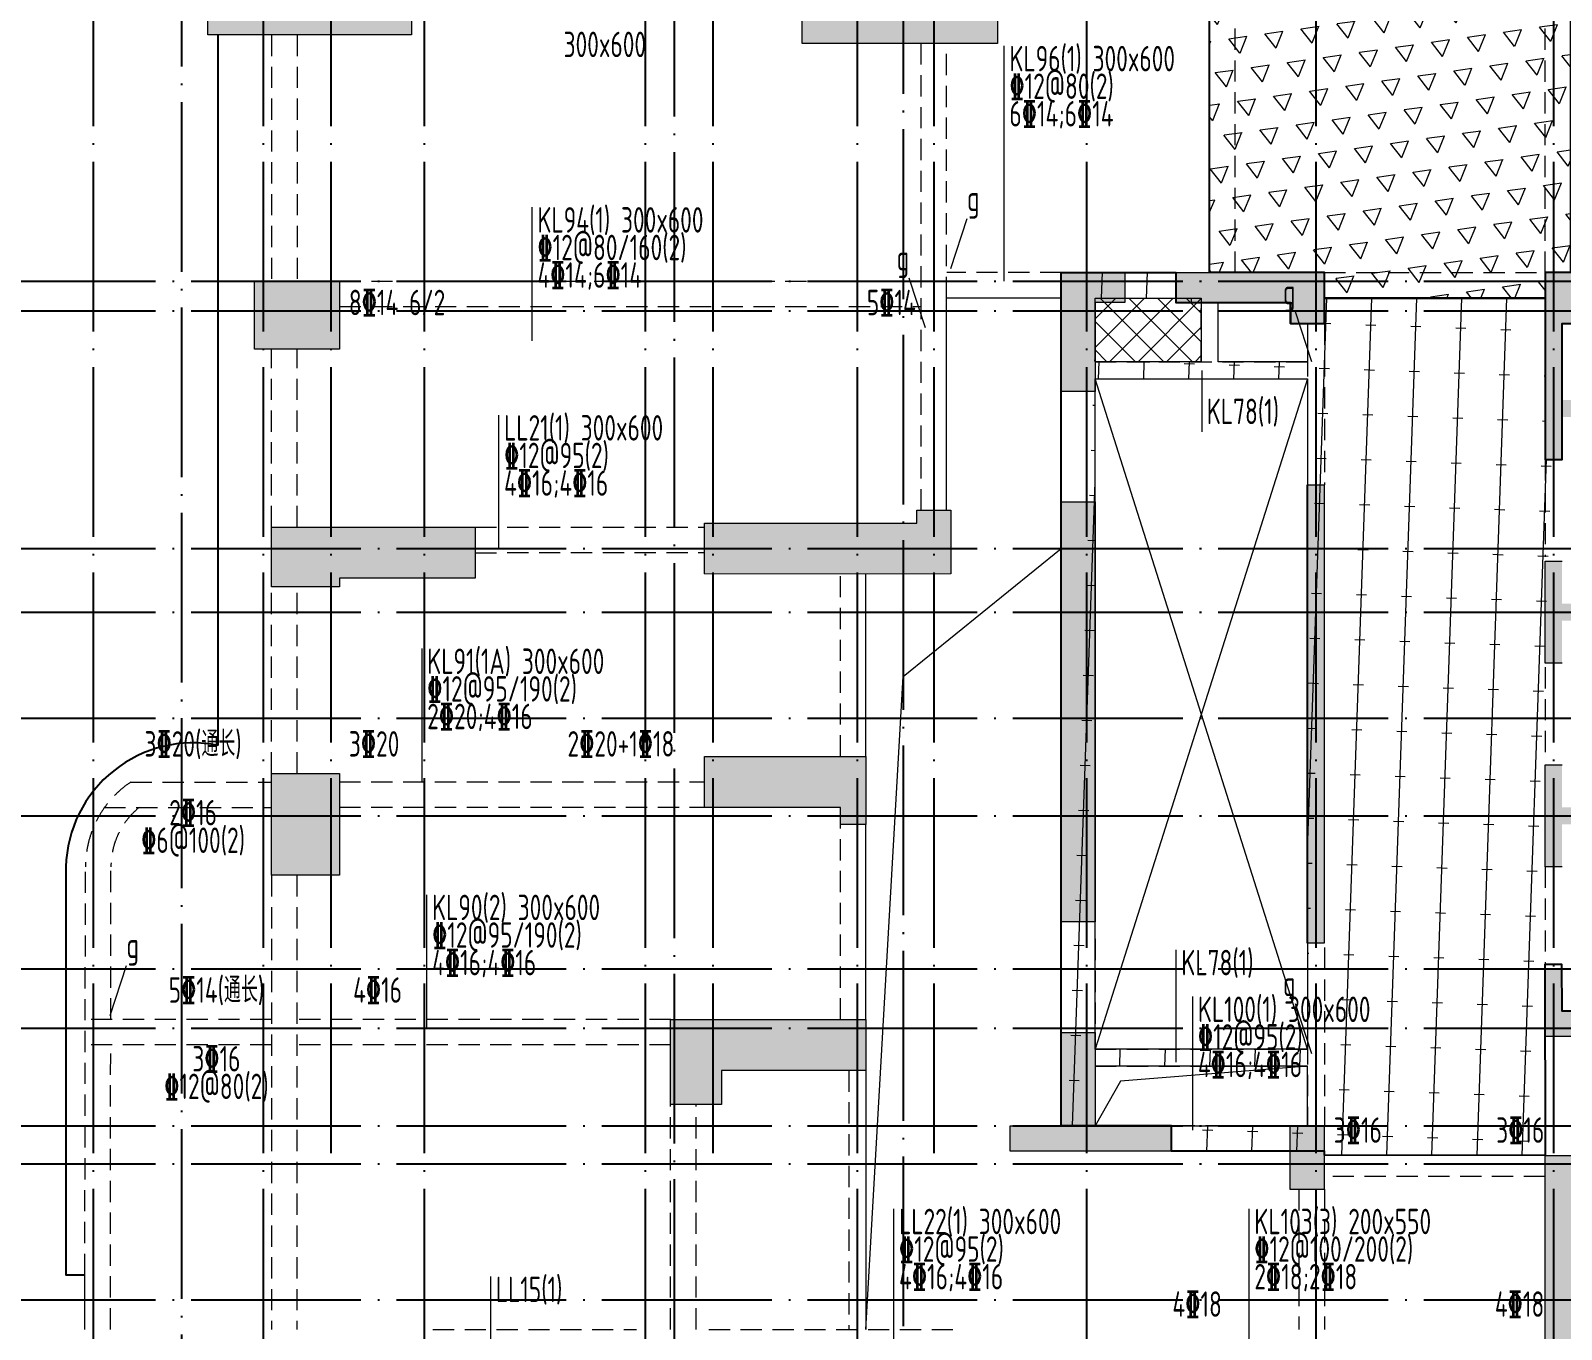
# Model space of a CAD drawing. Header units: millimetres. Extents: x 1089227 to 13101469, y 618865 to 10240562.
# Drawn here: x 3296400 to 3314430, y 4892004 to 4907305 of the extents above; entities that cross this region are included whole.
import ezdxf
from ezdxf.enums import TextEntityAlignment as Align

# ---------------------------------------------------------------- set-up
doc = ezdxf.new("R2010")
doc.units = ezdxf.units.MM
doc.header["$LTSCALE"] = 1000
doc.linetypes.add('DOTE', pattern=[2.42, 2, -0.2, 0.02, -0.2])
doc.linetypes.add('HIDDEN', pattern=[0.375, 0.25, -0.125])
doc.layers.get('0').update_dxf_attribs({"linetype": 'CONTINUOUS'})
for name, color, linetype in [('C-H', 8, 'CONTINUOUS'), ('DOTE', 1, 'DOTE'), ('降板范围', 7, 'CONTINUOUS')]:
    doc.layers.add(name, color=color, linetype=linetype)
for name, color, linetype, lineweight in [('S-BEAM-DASH', 4, 'HIDDEN', 0), ('S-BEAM-SE-DASH', 3, 'HIDDEN', 0), ('S-HOLE', 11, 'CONTINUOUS', 0), ('S-SLAB', 160, 'CONTINUOUS', 0), ('S-SLAB-HATCH', 73, 'CONTINUOUS', 0), ('S-WALL', 31, 'CONTINUOUS', 0), ('梁原位标注', 7, 'CONTINUOUS', 18), ('梁名称编号', 2, 'CONTINUOUS', 18), ('梁标注引线', 2, 'CONTINUOUS', 18), ('梁集中标注', 2, 'CONTINUOUS', 18)]:
    doc.layers.add(name, color=color, linetype=linetype, lineweight=lineweight)
doc.styles.add('Style 1', font='yjkeng.shx', dxfattribs={"width": 0.7, "height": 300, "bigfont": 'yjkchn.shx'})

# ---------------------------------------------------------------- blocks, each defined once
blk = doc.blocks.new('塔楼轴网260428')
at = {"layer": 'DOTE', "color": 14}
for p, q in [((-92891, 99907.6), (-92891, 55337.9)), ((-90891, 99907.6), (-90891, 55337.9)), ((-90091, 99907.6), (-90091, 68741.7)), ((-88991, 99907.6), (-88991, 55337.9)), ((-86391, 99907.6), (-86391, 55337.9)), ((-85591, 99907.6), (-85591, 68741.7)), ((-83891, 99907.6), (-83891, 55337.9)), ((-82991, 99907.6), (-82991, 68741.7)), ((-81191, 99907.6), (-81191, 55337.9)), ((-78491, 99907.6), (-78491, 55337.9)), ((-75691, 99907.6), (-75691, 55337.9)), ((-94159, 79141.7), (-60825.5, 79141.7)), ((-94159, 78791.7), (-60825.5, 78791.7)), ((-94159, 75991.7), (-60825.5, 75991.7)), ((-94159, 75241.7), (-60825.5, 75241.7)), ((-94159, 73991.7), (-60825.5, 73991.7)), ((-94159, 72841.7), (-60825.5, 72841.7)), ((-94159, 71041.7), (-60825.5, 71041.7)), ((-94159, 70341.7), (-60825.5, 70341.7)), ((-94159, 69191.7), (-60825.5, 69191.7)), ((-94159, 68741.7), (-60825.5, 68741.7)), ((-94159, 67141.7), (-60825.5, 67141.7))]:
    blk.add_line(p, q, dxfattribs=at)
blk = doc.blocks.new('裙房轴网260428')
at = {"layer": 'DOTE', "color": 16, "linetype": 'DOTE'}
for p, q in [((-83350, 124490.2), (-83350, -1000)), ((-86050, 90340.3), (-86050, 31991.7)), ((-91850, 88511.2), (-91850, -1000))]:
    blk.add_line(p, q, dxfattribs=at)
blk = doc.blocks.new('04地块地下轴网260428')
for name in ['裙房轴网260428', '塔楼轴网260428']:
    blk.add_blockref(name, (0, 0))
blk = doc.blocks.new('QZ-TL-0808')
at = {"layer": 'C-H'}
for points in [[(-51608, -11922), (-49208, -11922), (-49208, -13722), (-51608, -13722)], [(-44608, -12122), (-42308, -12122), (-42308, -13822), (-44608, -13822)], [(-41558, -17922), (-41558, -16522), (-40808, -16522), (-40808, -16872), (-41158, -16872), (-41158, -17922)], [(-40208, -16522), (-38458, -16522), (-38458, -17122), (-38858, -17122), (-38858, -16872), (-40208, -16872)], [(-33158, -16922), (-32458, -16922), (-32458, -16522), (-33458, -16522), (-33458, -18024), (-35658, -18024), (-35658, -17122), (-35458, -17122), (-35458, -16522), (-35858, -16522), (-35858, -18722), (-35658, -18722), (-35658, -18224), (-33458, -18224), (-33458, -20422), (-35658, -20422), (-35658, -19921), (-35858, -19922), (-35858, -21121), (-35658, -21121), (-35658, -20622), (-33458, -20622), (-33458, -22822), (-35658, -22822), (-35658, -22322), (-35858, -22322), (-35858, -23522), (-35658, -23521), (-35658, -23022), (-33458, -23022), (-33458, -25222), (-35658, -25222), (-35658, -24722), (-35858, -24722), (-35858, -25522), (-33158, -25522)], [(-51058, -16622), (-50058, -16622), (-50058, -17422), (-51058, -17422)], [(-38658, -19022), (-38458, -19022), (-38458, -24422), (-38658, -24422)], [(-41558, -19222), (-41158, -19222), (-41158, -24172), (-41558, -24172)], [(-42858, -19322), (-43258, -19322), (-43258, -19472), (-45758, -19472), (-45758, -20073), (-42858, -20072)], [(-50858, -20222), (-50858, -19522), (-48458, -19522), (-48458, -20122), (-50058, -20122), (-50058, -20222)], [(-45758, -22222), (-43858, -22222), (-43858, -23022), (-44158, -23022), (-44158, -22822), (-45758, -22822)], [(-50858, -22422), (-50058, -22422), (-50058, -23622), (-50858, -23622)], [(-46158, -26322), (-46158, -25322), (-43858, -25322), (-43858, -25922), (-45558, -25922), (-45558, -26322)], [(-42158, -26872), (-42158, -26572), (-41558, -26572), (-41558, -25472), (-41155, -25472), (-41158, -26572), (-40258, -26572), (-40258, -26872)], [(-38858, -26572), (-38458, -26572), (-38458, -27322), (-38858, -27322)], [(-35508, -26922), (-35858, -26922), (-35858, -29622), (-35258, -29622), (-35258, -28922), (-35508, -28922)]]:
    blk.add_hatch(color=256, dxfattribs=at).paths.add_polyline_path(points)
at = {"layer": 'S-WALL'}
for points in [[(-51608, -11922), (-49208, -11922), (-49208, -13722), (-51608, -13722)], [(-44608, -12122), (-42308, -12122), (-42308, -13822), (-44608, -13822)], [(-51058, -16622), (-50058, -16622), (-50058, -17422), (-51058, -17422)], [(-38658, -19022), (-38458, -19022), (-38458, -24422), (-38658, -24422)], [(-41558, -19222), (-41158, -19222), (-41158, -24172), (-41558, -24172)], [(-50858, -22422), (-50058, -22422), (-50058, -23622), (-50858, -23622)], [(-38858, -26572), (-38458, -26572), (-38458, -27322), (-38858, -27322)]]:
    blk.add_lwpolyline(points, close=True, dxfattribs=at)
for points in [[(-41558, -17922), (-41558, -16522), (-40808, -16522), (-40808, -16872), (-41158, -16872), (-41158, -17922), (-41558, -17922)], [(-40208, -16522), (-38458, -16522), (-38458, -17122), (-38858, -17122), (-38858, -16872), (-40208, -16872), (-40208, -16522)], [(-35858, -21122), (-35858, -19922), (-35658, -19921)], [(-35658, -18722), (-35858, -18722), (-35858, -16522), (-35458, -16522)], [(-33158, -25522), (-35858, -25522), (-35858, -24722), (-35658, -24722)], [(-35658, -23521), (-35858, -23522), (-35858, -22322), (-35658, -22322)], [(-35658, -21121), (-35858, -21121)], [(-45758, -20072), (-45758, -19472), (-43258, -19472), (-43258, -19322), (-42858, -19322), (-42858, -20072), (-45758, -20073)], [(-50858, -20222), (-50858, -19522), (-48458, -19522), (-48458, -20122), (-50058, -20122), (-50058, -20222), (-50858, -20222)], [(-45758, -22222), (-43858, -22222), (-43858, -23022), (-44158, -23022), (-44158, -22822), (-45758, -22822), (-45758, -22222)], [(-46158, -26322), (-46158, -25322), (-43858, -25322), (-43858, -25922), (-45558, -25922), (-45558, -26322), (-46158, -26322)], [(-42158, -26872), (-42158, -26572), (-41558, -26572), (-41558, -25472), (-41155, -25472), (-41158, -26572), (-40258, -26572), (-40258, -26872), (-42158, -26872)], [(-35858, -26922), (-35508, -26922), (-35508, -28922), (-35258, -28922), (-35258, -29622), (-35858, -29622), (-35858, -26922)]]:
    blk.add_lwpolyline(points, dxfattribs=at)
blk = doc.blocks.new('1F柱网-0808')
blk.add_blockref('QZ-TL-0808', (144880, 148457))
blk = doc.blocks.new('2FJGBZ')
at = {"layer": 'S-SLAB-HATCH'}
h = blk.add_hatch(dxfattribs=at)
h.set_pattern_fill('TRIANG', color=256, scale=150, angle=8)
h.set_pattern_definition([(68.0000004, (-5457252.86, 1932872.46), (-263.88782, 337.761074), [214.3125, -214.3125]), (128.0000004, (-5457252.86, 1932872.46), (-424.45358, -59.653019), [214.3125, -214.3125]), (8.0000004, (-5457384.8, 1933041.34), (160.56576, 397.414093), [214.3125, -214.3125])])
h.paths.add_polyline_path([(102272, 141735), (102573, 141735), (102573, 142035), (112423, 142035), (112422, 141736), (112722, 141735), (112722, 136335), (111222, 136335), (111222, 136036), (109322, 136036), (109322, 131935), (109022, 131935), (109022, 131635), (106423, 131635), (106423, 131935), (105072, 131935), (105072, 136036), (102572, 136036), (102572, 136337), (102272, 136336)])
h = blk.add_hatch(dxfattribs=at)
h.set_pattern_fill('橡胶', color=256, scale=150, angle=8)
h.set_pattern_definition([(88, (-21741.7, -30030.15), (-530.007, 18.5083), []), (178, (-21131.1, -29460.8), (-18.5083, -530.007), [120, -410.3301])])
h.paths.add_polyline_path([(109022, 121535), (106423, 121538), (106423, 121585), (104623, 121585), (104622, 121885), (103322, 121885), (103322, 131935), (104672, 131935), (104672, 131585), (106023, 131585), (106023, 131335), (106423, 131335), (106423, 131635), (109022, 131635), (109022, 129735), (109222, 129735), (109222, 131335), (109422, 131335), (109422, 131935), (111422, 131935), (111422, 123235), (109222, 123235), (109221, 123785), (109021, 123785)])
h.paths.add_polyline_path([(103722, 121885), (106224, 121885), (106224, 122587), (103722, 122587)], flags=16)
h.paths.add_polyline_path([(106224, 122787), (103722, 122787), (103722, 130686), (106224, 130686)], flags=16)
h.paths.add_polyline_path([(104973, 130886), (103722, 130886), (103722, 131636), (104973, 131636)], flags=16)
h.paths.add_polyline_path([(105173, 131585), (106024, 131585), (106024, 131336), (106224, 131336), (106224, 130886), (105173, 130886)], flags=16)
h.paths.add_polyline_path([(110023, 131635), (109423, 131636), (109423, 131336), (109223, 131336), (109223, 130433), (110023, 130433)], flags=16)
h.paths.add_polyline_path([(111423, 130433), (110223, 130433), (110223, 131636), (111423, 131636)])
h.paths.add_polyline_path([(109223, 130232), (111423, 130232), (111423, 128034), (109223, 128034)])
h.paths.add_polyline_path([(109223, 127834), (111423, 127834), (111423, 125636), (109223, 125636)])
h.paths.add_polyline_path([(109223, 125434), (111423, 125434), (111423, 123236), (109223, 123236)])
h = blk.add_hatch(dxfattribs=at)
h.set_pattern_fill('ANSI37', color=256, scale=150)
h.set_pattern_definition([(45, (-3879379.73, -271259.23), (-168.379802, 168.379802), []), (135, (-3879379.73, -271259.23), (-168.379802, -168.379802), [])])
h.paths.add_polyline_path([(104973, 130886), (103722, 130886), (103722, 131636), (104973, 131636)])
at = {"layer": 'S-BEAM-DASH', "linetype": 'Continuous'}
for p, q in [((105072, 131936), (105072, 136036)), ((101973, 129136), (101973, 131636)), ((103324, 131636), (101975, 131636)), ((106423, 131635), (109022, 131635)), ((101024, 126236), (101023, 128386)), ((101024, 123136), (101024, 125435)), ((101024, 122536), (101024, 119486)), ((91824, 119486), (91824, 120127))]:
    blk.add_line(p, q, dxfattribs=at)
at = {"layer": 'S-BEAM-DASH'}
for p, q in [((105372, 131936), (105372, 136036)), ((109022, 131935), (109022, 136036)), ((94024, 134736), (94024, 131836)), ((94324, 134736), (94324, 131836)), ((101673, 129136), (101673, 134635)), ((101973, 131636), (101973, 134635)), ((94824, 131836), (101673, 131836)), ((103324, 131936), (101975, 131936)), ((103723, 131936), (104674, 131936)), ((106423, 131935), (109022, 131935)), ((103723, 131636), (104674, 131636)), ((94824, 131536), (101673, 131536)), ((106224, 131336), (106224, 129436)), ((106424, 131336), (106424, 129435)), ((94024, 128936), (94024, 131035)), ((94324, 128936), (94324, 131035)), ((103321, 130535), (103321, 129435)), ((103721, 130535), (103721, 129435)), ((109023, 129735), (109023, 128586)), ((96424, 128936), (99123, 128937)), ((96424, 128636), (99123, 128637)), ((100724, 126236), (100723, 128386)), ((94024, 126036), (94024, 128235)), ((94324, 126036), (94324, 128235)), ((109023, 127286), (109023, 126186)), ((92364, 125933), (94024, 125933)), ((94822, 125936), (99122, 125936)), ((92054, 125633), (94024, 125633)), ((94822, 125636), (99122, 125636)), ((100724, 123136), (100724, 125435)), ((91824, 120127), (91831, 124936)), ((92128, 123136), (92131, 124936)), ((94022, 124835), (94022, 119486)), ((94322, 124835), (94322, 119486)), ((109023, 124936), (109022, 123785)), ((103322, 124085), (103322, 122985)), ((103722, 124085), (103722, 122985)), ((106224, 123983), (106224, 121886)), ((106424, 123983), (106424, 121886)), ((94022, 123136), (91828, 123136)), ((98724, 123136), (94322, 123136)), ((94022, 122836), (91828, 122836)), ((92124, 119486), (92128, 122836)), ((98724, 122836), (94322, 122836)), ((109022, 121535), (109022, 122935)), ((100824, 122536), (100824, 119486)), ((98722, 119485), (98722, 122135)), ((99022, 119485), (99022, 122135)), ((106023, 121885), (104622, 121885)), ((106023, 121585), (104622, 121585)), ((109022, 121535), (106423, 121535)), ((109022, 121285), (106423, 121285)), ((106124, 121136), (106124, 119485)), ((106424, 121136), (106424, 119485)), ((95923, 119486), (98323, 119486)), ((99173, 119486), (102123, 119486))]:
    blk.add_line(p, q, dxfattribs=at)
for points in [[(92364, 125933, 0.250464), (91831, 124936)], [(92462, 125633, 0.225478), (92131, 124936)]]:
    blk.add_lwpolyline(points, format="xyb", dxfattribs=at)
at = {"layer": 'S-BEAM-SE-DASH'}
for p, q in [((104973, 130886), (104973, 131585)), ((105173, 130886), (105173, 131585)), ((103722, 130886), (106224, 130886)), ((103722, 130686), (106224, 130686)), ((103722, 122787), (106224, 122787)), ((103722, 122587), (106224, 122587))]:
    blk.add_line(p, q, dxfattribs=at)
at = {"layer": 'S-HOLE'}
for points in [[(105173, 131585), (106024, 131585), (106024, 131336), (106224, 131336), (106224, 130886), (105173, 130886)], [(106224, 122787), (103722, 122787), (103722, 130686), (106224, 130686)], [(103722, 121885), (106224, 121885), (106224, 122587), (103722, 122587)]]:
    blk.add_lwpolyline(points, close=True, dxfattribs=at)
for points in [[(106224, 130686), (103722, 122787)], [(106224, 122787), (103722, 130686)], [(101024, 119486), (101463, 127178), (103322, 128685)], [(106224, 122587), (104020, 122410), (103722, 121885)]]:
    blk.add_lwpolyline(points, dxfattribs=at)
at = {"layer": 'S-SLAB'}
blk.add_lwpolyline([(104973, 130886), (103722, 130886), (103722, 131636), (104973, 131636)], close=True, dxfattribs=at)
at = {"layer": '降板范围'}
blk.add_line((93392, 126366), (93392, 134735), dxfattribs=at)
for points in [[(102272, 141735), (102573, 141735), (102573, 142035), (112423, 142035), (112422, 141736), (112722, 141735), (112722, 136335), (111222, 136335), (111222, 136036), (109322, 136036), (109322, 131935), (109022, 131935), (109022, 131635), (106423, 131635), (106423, 131935), (105072, 131935), (105072, 136036), (102572, 136036), (102572, 136337), (102272, 136336)], [(109022, 121535), (106423, 121538), (106423, 121585), (104623, 121585), (104622, 121885), (103322, 121885), (103322, 131935), (104672, 131935), (104672, 131585), (106023, 131585), (106023, 131335), (106423, 131335), (106423, 131635), (109022, 131635), (109022, 129735), (109222, 129735), (109222, 131335), (109422, 131335), (109422, 131935), (111422, 131935), (111422, 123235), (109222, 123235), (109221, 123785), (109021, 123785)]]:
    blk.add_lwpolyline(points, close=True, dxfattribs=at)
blk.add_lwpolyline([(93392, 126366, 0.465147), (91601, 124936), (91601, 120127), (91824, 120127)], format="xyb", dxfattribs=at)
blk.add_blockref('1F柱网-0808', (0, 0))

msp = doc.modelspace()

# ---------------------------------------------------------------- linework, layer by layer
at = {"layer": '梁原位标注', "lineweight": 18}
for p, q in [((3307238.346, 4904501.952), (3307429.462, 4905090.148)), ((3306938.346, 4903801.965), (3306747.229, 4904390.161)), ((3311488.799, 4903401.952), (3311297.683, 4903990.148)), ((3297338.346, 4895701.965), (3297529.462, 4896290.161)), ((3311488.799, 4895251.97), (3311297.681, 4895840.165))]:
    msp.add_line(p, q, dxfattribs=at)
at = {"layer": '梁标注引线', "color": 6, "lineweight": 18}
for p, q in [((3307868.346, 4904351.952), (3307868.346, 4907125.029)), ((3302309.048, 4903651.965), (3302309.048, 4905225.042)), ((3310193.346, 4903301.952), (3310193.346, 4902578.876)), ((3301916.355, 4901201.965), (3301916.355, 4902775.042)), ((3301011.355, 4898451.966), (3301011.355, 4900025.043)), ((3301068.346, 4895551.965), (3301068.346, 4897125.042)), ((3309893.344, 4895151.967), (3309893.344, 4896475.044)), ((3310088.346, 4894351.965), (3310088.346, 4895925.042)), ((3306568.346, 4891851.965), (3306568.346, 4893425.042)), ((3310753.279, 4891851.965), (3310753.279, 4893425.042)), ((3301819.5, 4891851.965), (3301819.5, 4892625.042))]:
    msp.add_line(p, q, dxfattribs=at)

# ---------------------------------------------------------------- block references
for name, p in [('2FJGBZ', (3205215.02, 4772518.421)), ('04地块地下轴网260428', (3390028.145, 4825211.796))]:
    msp.add_blockref(name, p)

# ---------------------------------------------------------------- texts
at = {"layer": '梁原位标注', "style": 'Style 1', "width": 0.7}
for s, p in [('300x600', (3303163.346, 4907291.965)), ('2%%13316', (3298313.346, 4898241.965)), ('%%1326@100(2)', (3298313.346, 4897916.965)), ('3%%13316', (3298588.346, 4895341.965)), ('%%13212@80(2)', (3298588.346, 4895016.965))]:
    msp.add_text(s, height=300, dxfattribs=at).set_placement(p, align=Align.TOP_CENTER)
for s, p in [('g', (3307429.462, 4905090.148)), ('8%%13314 6/2', (3300148.346, 4903861.965)), ('3%%13320', (3300148.346, 4898661.965)), ('g', (3297529.462, 4896290.161)), ('4%%13316', (3300198.346, 4895761.965)), ('3%%13316', (3311748.799, 4894111.822)), ('4%%13318', (3309848.346, 4892061.965))]:
    msp.add_text(s, height=300, dxfattribs=at).set_placement(p, align=Align.BOTTOM_LEFT)
for s, p in [('g', (3306747.229, 4904390.161)), ('g', (3311297.683, 4903990.148)), ('5%%13314', (3306825.846, 4903861.965)), ('2%%13320+1%%13318', (3303982.346, 4898661.965)), ('3%%13316', (3314228.346, 4894111.822)), ('4%%13318', (3314228.346, 4892061.965))]:
    msp.add_text(s, height=300, dxfattribs=at).set_placement(p, align=Align.BOTTOM_RIGHT)
for s, p in [('3%%13320(通长)', (3298313.346, 4898661.965)), ('5%%13314(通长)', (3298588.346, 4895761.965))]:
    msp.add_text(s, height=300, dxfattribs=at).set_placement(p, align=Align.BOTTOM_CENTER)
msp.add_text('g', height=300, rotation=0.0000905, dxfattribs=at).set_placement((3311297.681, 4895840.165), align=Align.BOTTOM_RIGHT)
at = {"layer": '梁名称编号', "color": 6, "style": 'Style 1', "width": 0.7}
for s, p in [('KL96(1) 300x600', (3307928.346, 4907125.029)), ('KL94(1) 300x600', (3302369.048, 4905225.042)), ('LL21(1) 300x600', (3301976.355, 4902775.042)), ('KL91(1A) 300x600', (3301071.355, 4900025.043)), ('KL90(2) 300x600', (3301128.346, 4897125.042)), ('KL78(1)', (3309953.344, 4896475.044)), ('KL100(1) 300x600', (3310148.346, 4895925.042)), ('LL22(1) 300x600', (3306628.346, 4893425.042)), ('KL103(3) 200x550', (3310813.279, 4893425.042)), ('LL15(1)', (3301879.5, 4892625.042))]:
    msp.add_text(s, height=300, dxfattribs=at).set_placement(p, align=Align.TOP_LEFT)
msp.add_text('KL78(1)', height=300, dxfattribs=at).set_placement((3310253.346, 4902578.876), align=Align.BOTTOM_LEFT)
at = {"layer": '梁集中标注', "color": 6, "style": 'Style 1', "width": 0.7}
for s, p in [('%%13212@80(2)', (3307928.346, 4906800.029)), ('6%%13314;6%%13314', (3307928.346, 4906475.029)), ('%%13212@80/160(2)', (3302369.048, 4904900.042)), ('4%%13314;6%%13314', (3302369.048, 4904575.042)), ('%%13212@95(2)', (3301976.355, 4902450.042)), ('4%%13316;4%%13316', (3301976.355, 4902125.042)), ('%%13212@95/190(2)', (3301071.355, 4899700.043)), ('2%%13320;4%%13316', (3301071.355, 4899375.043)), ('%%13212@95/190(2)', (3301128.346, 4896800.042)), ('4%%13316;4%%13316', (3301128.346, 4896475.042)), ('%%13212@95(2)', (3310148.346, 4895600.042)), ('4%%13316;4%%13316', (3310148.346, 4895275.042)), ('%%13212@95(2)', (3306628.346, 4893100.042)), ('%%13212@100/200(2)', (3310813.279, 4893100.042)), ('4%%13316;4%%13316', (3306628.346, 4892775.042)), ('2%%13318;2%%13318', (3310813.279, 4892775.042))]:
    msp.add_text(s, height=300, dxfattribs=at).set_placement(p, align=Align.TOP_LEFT)

doc.saveas('drawing.dxf')
